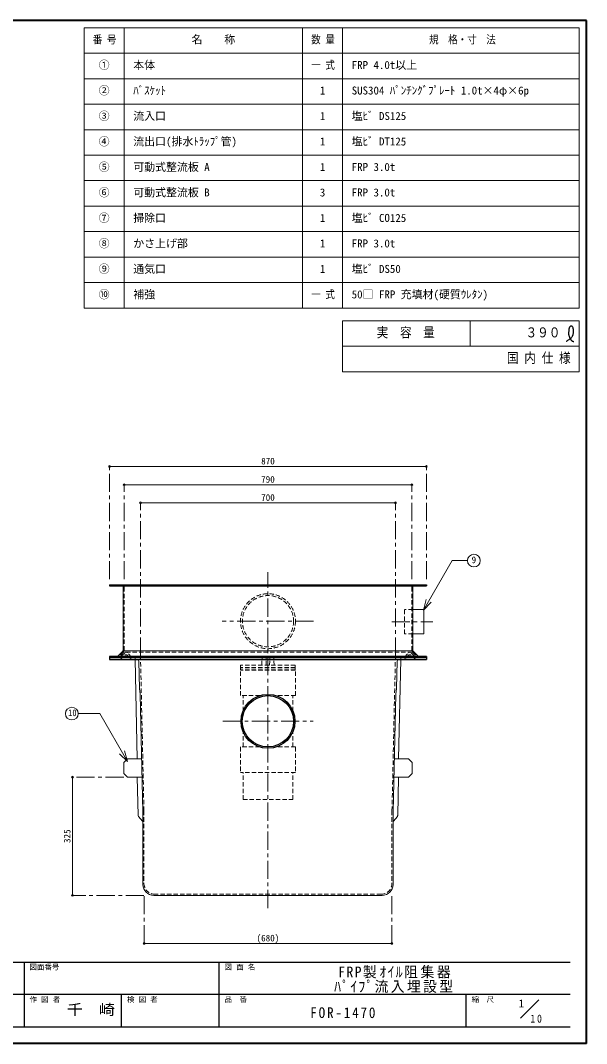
# Model space of a CAD drawing. Units: millimetres at full size, sheet at 1:10; details may follow other scales. Extents: x -2106 to 1944, y -1394 to 1416.
# Drawn here: x 389 to 1944, y -1394 to 1416 of the extents above; entities that cross this region are included whole.
import ezdxf
from ezdxf.enums import TextEntityAlignment as Align

# ---------------------------------------------------------------- set-up
doc = ezdxf.new("R2010")
doc.units = ezdxf.units.MM
doc.header["$LTSCALE"] = 10
doc.header["$PDMODE"] = 32
doc.header["$PDSIZE"] = 5
doc.linetypes.add('CHAIN1', pattern=[8, 5, -1, 1, -1])
doc.linetypes.add('DASHED1', pattern=[1.8, 1.2, -0.6])
doc.layers.add('0-0_ﾚｲﾔ1', color=7, linetype='Continuous', lineweight=9)
doc.styles.add('ＭＳ ゴシック', font='')
doc.styles.get('ＭＳ ゴシック').set_extended_font_data('MS Gothic')

msp = doc.modelspace()

# ---------------------------------------------------------------- linework, layer by layer
at = {"layer": '0-0_ﾚｲﾔ1', "color": 1, "lineweight": 40}
for p, q in [((1944.28, 1416.27), (-2105.72, 1416.27)), ((1944.28, -1393.73), (1944.28, 1416.27)), ((1944.28, -1393.73), (-2105.72, -1393.73))]:
    msp.add_line(p, q, dxfattribs=at)
at = {"layer": '0-0_ﾚｲﾔ1', "color": 3, "lineweight": 18}
for p, q in [((1924.28, 1396.27), (564.28, 1396.27)), ((564.28, 626.27), (564.28, 1396.27)), ((674.28, 626.27), (674.28, 1396.27)), ((1164.28, 626.27), (1164.28, 1396.27)), ((1274.28, 626.27), (1274.28, 1396.27)), ((1924.28, 626.27), (1924.28, 1396.27)), ((1924.28, 1326.27), (564.28, 1326.27)), ((1924.28, 1256.27), (564.28, 1256.27)), ((1924.28, 1186.27), (564.28, 1186.27)), ((1924.28, 1116.27), (564.28, 1116.27)), ((1924.28, 1046.27), (564.28, 1046.27)), ((1924.28, 976.27), (564.28, 976.27)), ((1924.28, 906.27), (564.28, 906.27)), ((1924.28, 836.27), (564.28, 836.27)), ((1924.28, 766.27), (564.28, 766.27)), ((1924.28, 696.27), (564.28, 696.27)), ((1924.28, 626.27), (564.28, 626.27)), ((1274.28, 451.27), (1274.28, 591.27)), ((1924.28, 591.27), (1274.28, 591.27)), ((1624.28, 521.27), (1624.28, 591.27)), ((1924.28, 451.27), (1924.28, 591.27)), ((1924.28, 521.27), (1274.28, 521.27)), ((1924.28, 451.27), (1274.28, 451.27))]:
    msp.add_line(p, q, dxfattribs=at)
at = {"layer": '0-0_ﾚｲﾔ1', "color": 4}
for p, q in [((634.28, 191.27), (1504.28, 191.27)), ((674.28, 141.27), (1464.28, 141.27)), ((719.28, 91.27), (1419.28, 91.27)), ((1497.28, -268.73), (1467.28, -268.73)), ((671.06, -315.27), (1467.5, -315.27)), ((710.45, -611.73), (704.39, -338.73)), ((1428.11, -611.73), (1434.17, -338.73)), ((532.3, -986.73), (532.3, -661.73)), ((710.45, -661.73), (712.79, -767)), ((1428.11, -661.73), (1425.77, -767)), ((724.56, -782.98), (713.93, -770.06)), ((1414, -782.98), (1424.63, -770.06)), ((729.28, -1118.73), (1409.28, -1118.73))]:
    msp.add_line(p, q, dxfattribs=at)
at = {"layer": '0-0_ﾚｲﾔ1', "color": 4, "linetype": 'CHAIN1'}
for p, q in [((634.28, -118.73), (634.28, 191.27)), ((1504.28, -118.73), (1504.28, 191.27)), ((674.28, -118.73), (674.28, 141.27)), ((1464.28, -118.73), (1464.28, 141.27)), ((719.28, -328.73), (719.28, 91.27)), ((1419.28, -328.73), (1419.28, 91.27)), ((1069.28, -1021.73), (1069.28, -98.73)), ((1194.78, -233.73), (943.78, -233.73)), ((1409.28, -235.23), (1522.28, -235.23)), ((945.28, -508.73), (1193.28, -508.73)), ((673.01, -661.73), (532.3, -661.73)), ((728.62, -986.73), (532.3, -986.73)), ((729.28, -1118.73), (729.28, -984.39)), ((1409.28, -1118.73), (1409.28, -984.39))]:
    msp.add_line(p, q, dxfattribs=at)
at = {"layer": '0-0_ﾚｲﾔ1', "lineweight": 18}
for p, q in [((1496.46, -203.02), (1574.81, -67.31)), ((1617.31, -67.31), (1574.81, -67.31)), ((671.28, -314.13), (671.28, -139.73)), ((1467.28, -314.13), (1467.28, -139.73)), ((1496.46, -203.02), (1504.22, -174.04)), ((1496.46, -203.02), (1517.67, -181.81)), ((657.11, -329.83), (670.42, -316.23)), ((1481.45, -329.83), (1468.14, -316.23)), ((725.69, -757.39), (718.5, -433.73)), ((1412.87, -757.39), (1420.06, -433.73)), ((683.09, -619.07), (675.33, -590.09)), ((683.09, -619.07), (661.88, -597.86)), ((683.01, -611.73), (673.01, -621.73)), ((683.01, -611.73), (722.46, -611.73)), ((1455.55, -611.73), (1416.1, -611.73)), ((1455.55, -611.73), (1465.55, -621.73)), ((673.01, -651.73), (673.01, -621.73)), ((1465.55, -651.73), (1465.55, -621.73)), ((725.69, -757.39), (725.69, -957.39)), ((1412.87, -757.39), (1412.87, -957.39)), ((1382.87, -986.73), (755.69, -986.73)), ((1763.06, -1324.23), (1813.57, -1273.73))]:
    msp.add_line(p, q, dxfattribs=at)
at = {"layer": '0-0_ﾚｲﾔ1', "color": 5, "lineweight": 25}
for p, q in [((634.28, -133.73), (1504.28, -133.73)), ((634.28, -133.73), (634.28, -136.73)), ((634.28, -136.73), (1504.28, -136.73)), ((1504.28, -133.73), (1504.28, -136.73)), ((1504.28, -330.73), (634.28, -330.73)), ((634.28, -330.73), (634.28, -338.73)), ((634.28, -333.73), (1504.28, -333.73)), ((1504.28, -330.73), (1504.28, -338.73)), ((634.28, -338.73), (1504.28, -338.73))]:
    msp.add_line(p, q, dxfattribs=at)
at = {"layer": '0-0_ﾚｲﾔ1', "color": 4, "linetype": 'DASHED1'}
for p, q in [((674.28, -314.13), (674.28, -139.73)), ((1464.28, -314.13), (1464.28, -139.73)), ((1467.28, -201.73), (1444.28, -201.73)), ((1444.28, -268.73), (1444.28, -201.73)), ((1467.28, -268.73), (1444.28, -268.73)), ((672.57, -318.33), (658.96, -332.23)), ((675.71, -320.23), (663.96, -332.23)), ((665.92, -337.23), (675.71, -327.23)), ((679.28, -318.73), (1459.28, -318.73)), ((694.6, -332.23), (682.85, -320.23)), ((682.85, -327.23), (692.64, -337.23)), ((704.39, -338.73), (704.28, -333.73)), ((1434.17, -338.73), (1434.28, -333.73)), ((1443.96, -332.23), (1455.71, -320.23)), ((1455.71, -327.23), (1445.92, -337.23)), ((1462.85, -320.23), (1474.6, -332.23)), ((1472.64, -337.23), (1462.85, -327.23)), ((1465.99, -318.33), (1479.6, -332.23)), ((728.63, -754.39), (719.39, -338.62)), ((1409.93, -754.39), (1419.17, -338.62)), ((728.63, -754.39), (728.63, -954.39)), ((1409.93, -754.39), (1409.93, -954.39)), ((1379.94, -983.73), (758.62, -983.73))]:
    msp.add_line(p, q, dxfattribs=at)
at = {"layer": '0-0_ﾚｲﾔ1', "linetype": 'DASHED1', "lineweight": 18}
for p, q in [((1052.53, -354.73), (1053.03, -333.73)), ((1064.78, -354.73), (1064.28, -333.73)), ((1073.78, -354.73), (1074.28, -333.73)), ((1086.03, -354.73), (1085.53, -333.73)), ((1144.28, -354.73), (994.28, -354.73)), ((994.28, -354.73), (994.28, -360.73)), ((1144.28, -360.73), (994.28, -360.73)), ((1144.28, -361.73), (994.28, -361.73)), ((994.28, -361.73), (994.28, -367.73)), ((1144.28, -354.73), (1144.28, -360.73)), ((1144.28, -361.73), (1144.28, -367.73)), ((1144.78, -368.23), (993.78, -368.23)), ((1144.28, -367.73), (994.28, -367.73)), ((1144.78, -438.23), (1144.78, -368.23)), ((1000.78, -480.73), (1000.78, -438.23)), ((1144.78, -438.23), (1091.77, -438.23)), ((1137.78, -480.73), (1137.78, -438.23)), ((1000.78, -579.23), (1000.78, -536.72)), ((1137.78, -579.23), (1137.78, -536.72)), ((1144.78, -579.23), (1091.77, -579.23)), ((1144.78, -579.23), (1144.78, -649.23)), ((1144.78, -649.23), (993.78, -649.23)), ((1000.78, -723.73), (1000.78, -649.23))]:
    msp.add_line(p, q, dxfattribs=at)
at = {"layer": '0-0_ﾚｲﾔ1', "color": 6, "lineweight": 25}
for p, q in [((-2060.72, -1170.16), (1899.28, -1170.16)), ((399.28, -1170.16), (399.28, -1348.73)), ((934.99, -1348.73), (934.99, -1170.16)), ((1899.28, -1259.44), (-136.43, -1259.44)), ((667.14, -1348.73), (667.14, -1259.44)), ((1613.57, -1348.73), (1613.57, -1259.44)), ((1899.28, -1348.73), (-2060.72, -1348.73))]:
    msp.add_line(p, q, dxfattribs=at)
at = {"layer": '0-0_ﾚｲﾔ1', "color": 5, "lineweight": 25}
for points in [[(1888.55, 535.03), (1889.64, 535.66), (1891.51, 536.75), (1893.36, 537.87), (1895.18, 539.03), (1896.97, 540.25), (1898.71, 541.55), (1899.69, 542.34), (1900.42, 542.96), (1901.62, 544.08), (1902.77, 545.25), (1903.83, 546.5), (1904.8, 547.8), (1905.65, 549.18), (1906.09, 550.02), (1906.4, 550.69), (1906.88, 551.89), (1907.27, 553.13), (1907.59, 554.39), (1907.84, 555.66), (1908.02, 556.94), (1908.1, 557.69), (1908.16, 558.46), (1908.21, 559.79), (1908.23, 561.11), (1908.21, 562.44), (1908.17, 563.78), (1908.12, 565.13), (1908.1, 565.91), (1908.08, 566.74), (1908.02, 568.17), (1907.91, 569.58), (1907.69, 570.97), (1907.31, 572.32), (1906.72, 573.6), (1906.27, 574.32), (1905.98, 574.7), (1905.42, 575.32), (1904.8, 575.87), (1904.13, 576.33)], [(1904.13, 576.33), (1903.42, 576.66), (1902.68, 576.84), (1902.25, 576.87), (1901.9, 576.85), (1901.29, 576.72), (1900.69, 576.48), (1900.11, 576.16), (1899.57, 575.77), (1899.06, 575.32), (1898.78, 575.05), (1898.4, 574.61), (1897.82, 573.83), (1897.34, 572.99), (1896.95, 572.11), (1896.62, 571.21), (1896.35, 570.29), (1896.22, 569.75), (1896.08, 569.07), (1895.87, 567.89), (1895.7, 566.71), (1895.57, 565.52), (1895.46, 564.33), (1895.37, 563.13), (1895.31, 562.44), (1895.24, 561.61), (1895.12, 560.18), (1895.02, 558.75), (1894.96, 557.33), (1894.96, 555.9), (1895.04, 554.49), (1895.13, 553.67), (1895.23, 552.96), (1895.47, 551.75), (1895.78, 550.54), (1896.15, 549.35), (1896.57, 548.18), (1897.03, 547.02), (1897.32, 546.36), (1897.53, 545.88)], [(1897.53, 545.88), (1897.91, 545.07), (1898.31, 544.26), (1898.72, 543.46), (1899.15, 542.67), (1899.61, 541.88), (1899.88, 541.43), (1900.2, 540.9), (1900.79, 539.99), (1901.41, 539.12), (1902.09, 538.29), (1902.81, 537.53), (1903.59, 536.85), (1904.08, 536.49), (1904.49, 536.23), (1905.24, 535.83), (1906.03, 535.48), (1906.84, 535.17), (1907.68, 534.89), (1908.52, 534.63), (1909.01, 534.48)]]:
    msp.add_lwpolyline(points, dxfattribs=at)
at = {"layer": '0-0_ﾚｲﾔ1', "color": 4}
msp.add_lwpolyline([(1497.28, -268.73), (1497.28, -201.73), (1467.28, -201.73)], dxfattribs=at)
at = {"layer": '0-0_ﾚｲﾔ1', "lineweight": 18}
for points in [[(714.5, -343.62), (716.17, -418.73), (718.5, -433.73)], [(1424.06, -343.62), (1422.39, -418.73), (1420.06, -433.73)], [(683.09, -619.07), (607.05, -487.36), (548.05, -487.36)], [(673.01, -651.73), (683.01, -661.73), (723.57, -661.73)], [(1465.55, -651.73), (1455.55, -661.73), (1414.99, -661.73)]]:
    msp.add_lwpolyline(points, dxfattribs=at)
at = {"layer": '0-0_ﾚｲﾔ1', "linetype": 'DASHED1', "lineweight": 18}
for points in [[(1046.79, -438.23), (993.78, -438.23), (993.78, -368.23)], [(1046.79, -579.23), (993.78, -579.23), (993.78, -649.23)], [(1000.78, -723.73), (1137.78, -723.73), (1137.78, -649.23)]]:
    msp.add_lwpolyline(points, dxfattribs=at)
at = {"layer": '0-0_ﾚｲﾔ1', "lineweight": 18}
for centre in [(1634.81, -67.31), (530.55, -487.36)]:
    msp.add_circle(centre, 17.5, dxfattribs=at)
at = {"layer": '0-0_ﾚｲﾔ1', "color": 4, "linetype": 'DASHED1'}
for radius in [75.5, 70.35]:
    msp.add_circle((1069.28, -233.73), radius, dxfattribs=at)
at = {"layer": '0-0_ﾚｲﾔ1', "color": 5, "lineweight": 25}
for radius in [74, 70.5]:
    msp.add_circle((1069.28, -508.73), radius, dxfattribs=at)
at = {"layer": '0-0_ﾚｲﾔ1', "color": 4, "linetype": 'DASHED1'}
for centre, radius, start, end in [((668.28, -139.73), 6, 0, 90), ((1470.28, -139.73), 6, 90, 180), ((655.39, -328.73), 5, 270, 315.6053), ((660.39, -328.73), 5, 270, 315.6053), ((668.28, -314.13), 6, 315.6053, 0), ((679.28, -323.73), 5, 44.3947, 135.6053), ((679.28, -330.73), 5, 44.3947, 135.6053), ((698.17, -328.73), 5, 224.3947, 270), ((714.39, -338.73), 5, 1.27303, 90), ((1424.17, -338.73), 5, 90, 178.72697), ((1440.39, -328.73), 5, 270, 315.6053), ((1459.28, -323.73), 5, 44.3947, 135.6053), ((1459.28, -330.73), 5, 44.3947, 135.6053), ((1470.28, -314.13), 6, 180, 224.3947), ((1478.17, -328.73), 5, 224.3947, 270), ((1483.17, -328.73), 5, 224.3947, 270), ((662.35, -333.73), 5, 270, 315.6053), ((696.21, -333.73), 5, 224.3947, 270), ((1442.35, -333.73), 5, 270, 315.6053), ((1476.21, -333.73), 5, 224.3947, 270), ((758.62, -953.73), 30, 181.27303, 270), ((1379.94, -953.73), 30, 270, 358.72697)]:
    msp.add_arc(centre, radius, start, end, dxfattribs=at)
at = {"layer": '0-0_ﾚｲﾔ1', "lineweight": 18}
for centre, radius, start, end in [((668.28, -139.73), 3, 0, 90), ((1470.28, -139.73), 3, 90, 180), ((654.97, -327.73), 3, 270, 315.6053), ((668.28, -314.13), 3, 315.6053, 0), ((1470.28, -314.13), 3, 180, 224.3947), ((1483.59, -327.73), 3, 224.3947, 270), ((709.5, -343.73), 5, 1.27303, 90), ((1429.06, -343.73), 5, 90, 178.72697), ((755.69, -956.73), 30, 181.27303, 270), ((1382.87, -956.73), 30, 270, 358.72697)]:
    msp.add_arc(centre, radius, start, end, dxfattribs=at)
at = {"layer": '0-0_ﾚｲﾔ1', "color": 4}
for centre, start, end in [((717.79, -766.89), 181.27303, 219.43455), ((720.69, -786.16), 1.27303, 39.43455), ((1417.86, -786.16), 140.56545, 178.72697), ((1420.77, -766.89), 320.56545, 358.72697)]:
    msp.add_arc(centre, 5, start, end, dxfattribs=at)
at = {"layer": '0-0_ﾚｲﾔ1', "color": 1}
for p in [(634.28, 191.27), (1504.28, 191.27), (674.28, 141.27), (1464.28, 141.27), (719.28, 91.27), (1419.28, 91.27), (532.3, -661.73), (532.3, -986.73), (729.28, -1118.73), (1409.28, -1118.73)]:
    msp.add_point(p, dxfattribs=at)

# ---------------------------------------------------------------- texts
at = {"layer": '0-0_ﾚｲﾔ1', "style": 'ＭＳ ゴシック'}
for s, height, width, p in [('番 号', 21.99, 0.85, (588.03, 1346.27)), ('数 量', 21.99, 0.85, (1188.03, 1346.27)), ('規\u3000格・寸\u3000法', 21.99, 0.85, (1511.78, 1346.27)), ('一 式', 21.99, 0.85, (1188.03, 1276.27)), ('一 式', 21.99, 0.85, (1188.03, 646.27)), ('実\u3000容\u3000量', 27.49, 0.85, (1368.03, 537.52)), ('３９０', 27.49, 0.85, (1776.78, 537.52)), ('国 内 仕 様', 27.49, 0.85, (1725.53, 467.52)), ('10', 18.33, 0.8, (520.55, -499.86)), ('千\u3000崎', 29.33, 1.1, (517.14, -1324.08))]:
    msp.add_text(s, height=height, dxfattribs=dict(at, width=width)).set_placement(p, align=Align.BOTTOM_LEFT)
for s, height, p in [('名\u3000\u3000称', 21.99, (859.28, 1346.27)), ('①', 21.99, (604.28, 1276.27)), ('本体', 21.99, (699.28, 1276.27)), ('FRP 4.0t以上', 21.99, (1299.28, 1276.27)), ('②', 21.99, (604.28, 1206.27)), ('ﾊﾞｽｹｯﾄ', 21.99, (699.28, 1206.27)), ('SUS304 ﾊﾟﾝﾁﾝｸﾞﾌﾟﾚｰﾄ 1.0t×4φ×6p', 21.99, (1299.28, 1206.27)), ('1', 21.99, (1211.78, 1206.27)), ('③', 21.99, (604.28, 1136.27)), ('流入口', 21.99, (699.28, 1136.27)), ('1', 21.99, (1211.78, 1136.27)), ('塩ﾋﾞ DS125', 21.99, (1299.28, 1136.27)), ('④', 21.99, (604.28, 1066.27)), ('流出口(排水ﾄﾗｯﾌﾟ管)', 21.99, (699.28, 1066.27)), ('塩ﾋﾞ DT125', 21.99, (1299.28, 1066.27)), ('1', 21.99, (1211.78, 1066.27)), ('⑤', 21.99, (604.28, 996.27)), ('可動式整流板 A', 21.99, (699.28, 996.27)), ('1', 21.99, (1211.78, 996.27)), ('FRP 3.0t', 21.99, (1299.28, 996.27)), ('⑥', 21.99, (604.28, 926.27)), ('可動式整流板 B', 21.99, (699.28, 926.27)), ('3', 21.99, (1211.78, 926.27)), ('FRP 3.0t', 21.99, (1299.28, 926.27)), ('⑦', 21.99, (604.28, 856.27)), ('掃除口', 21.99, (699.28, 856.27)), ('1', 21.99, (1211.78, 856.27)), ('塩ﾋﾞ CO125', 21.99, (1299.28, 856.27)), ('⑧', 21.99, (604.28, 786.27)), ('かさ上げ部', 21.99, (699.28, 786.27)), ('1', 21.99, (1211.78, 786.27)), ('FRP 3.0t', 21.99, (1299.28, 786.27)), ('⑨', 21.99, (604.28, 716.27)), ('通気口', 21.99, (699.28, 716.27)), ('1', 21.99, (1211.78, 716.27)), ('塩ﾋﾞ DS50', 21.99, (1299.28, 716.27)), ('⑩', 21.99, (604.28, 646.27)), ('補強', 21.99, (699.28, 646.27)), ('50□ FRP 充填材(硬質ｳﾚﾀﾝ)', 21.99, (1299.28, 646.27)), ('870', 18.33, (1050.53, 191.27)), ('790', 18.33, (1050.53, 141.27)), ('700', 18.33, (1050.53, 91.27)), ('9', 18.33, (1628.56, -79.81)), ('(680)', 18.33, (1038.03, -1118.73)), ('図面番号', 14.66, (414.28, -1195.16)), ('図 面 名', 14.66, (949.99, -1195.16)), ('作 図 者', 14.66, (414.28, -1284.44)), ('検 図 者', 14.66, (682.14, -1284.44)), ('品\u3000番', 14.66, (949.99, -1284.44)), ('縮\u3000尺', 14.66, (1628.57, -1284.44)), ('1', 21.99, (1757.98, -1301.25))]:
    msp.add_text(s, height=height, dxfattribs=at).set_placement(p, align=Align.BOTTOM_LEFT)
msp.add_text('325', height=18.33, rotation=90, dxfattribs=at).set_placement((532.3, -842.98), align=Align.BOTTOM_LEFT)
at = {"layer": '0-0_ﾚｲﾔ1', "attachment_point": 7, "style": 'ＭＳ ゴシック'}
for s, insert, char_height in [('\\T1.19;\\W0.95;FRP製ｵｲﾙ阻集器', (1262.14, -1214.8), 29.33), ('\\T1.17;\\W0.95;ﾊﾟｲﾌﾟ流入埋設型', (1250.89, -1254.8), 29.33), ('\\T1.28;\\W0.9;FOR-1470', (1185.53, -1324.08), 29.33), ('\\T1.36;\\W0.9;10', (1789.95, -1336.63), 21.99)]:
    msp.add_mtext(s, dxfattribs=dict(at, insert=insert, char_height=char_height))

doc.saveas('drawing.dxf')
